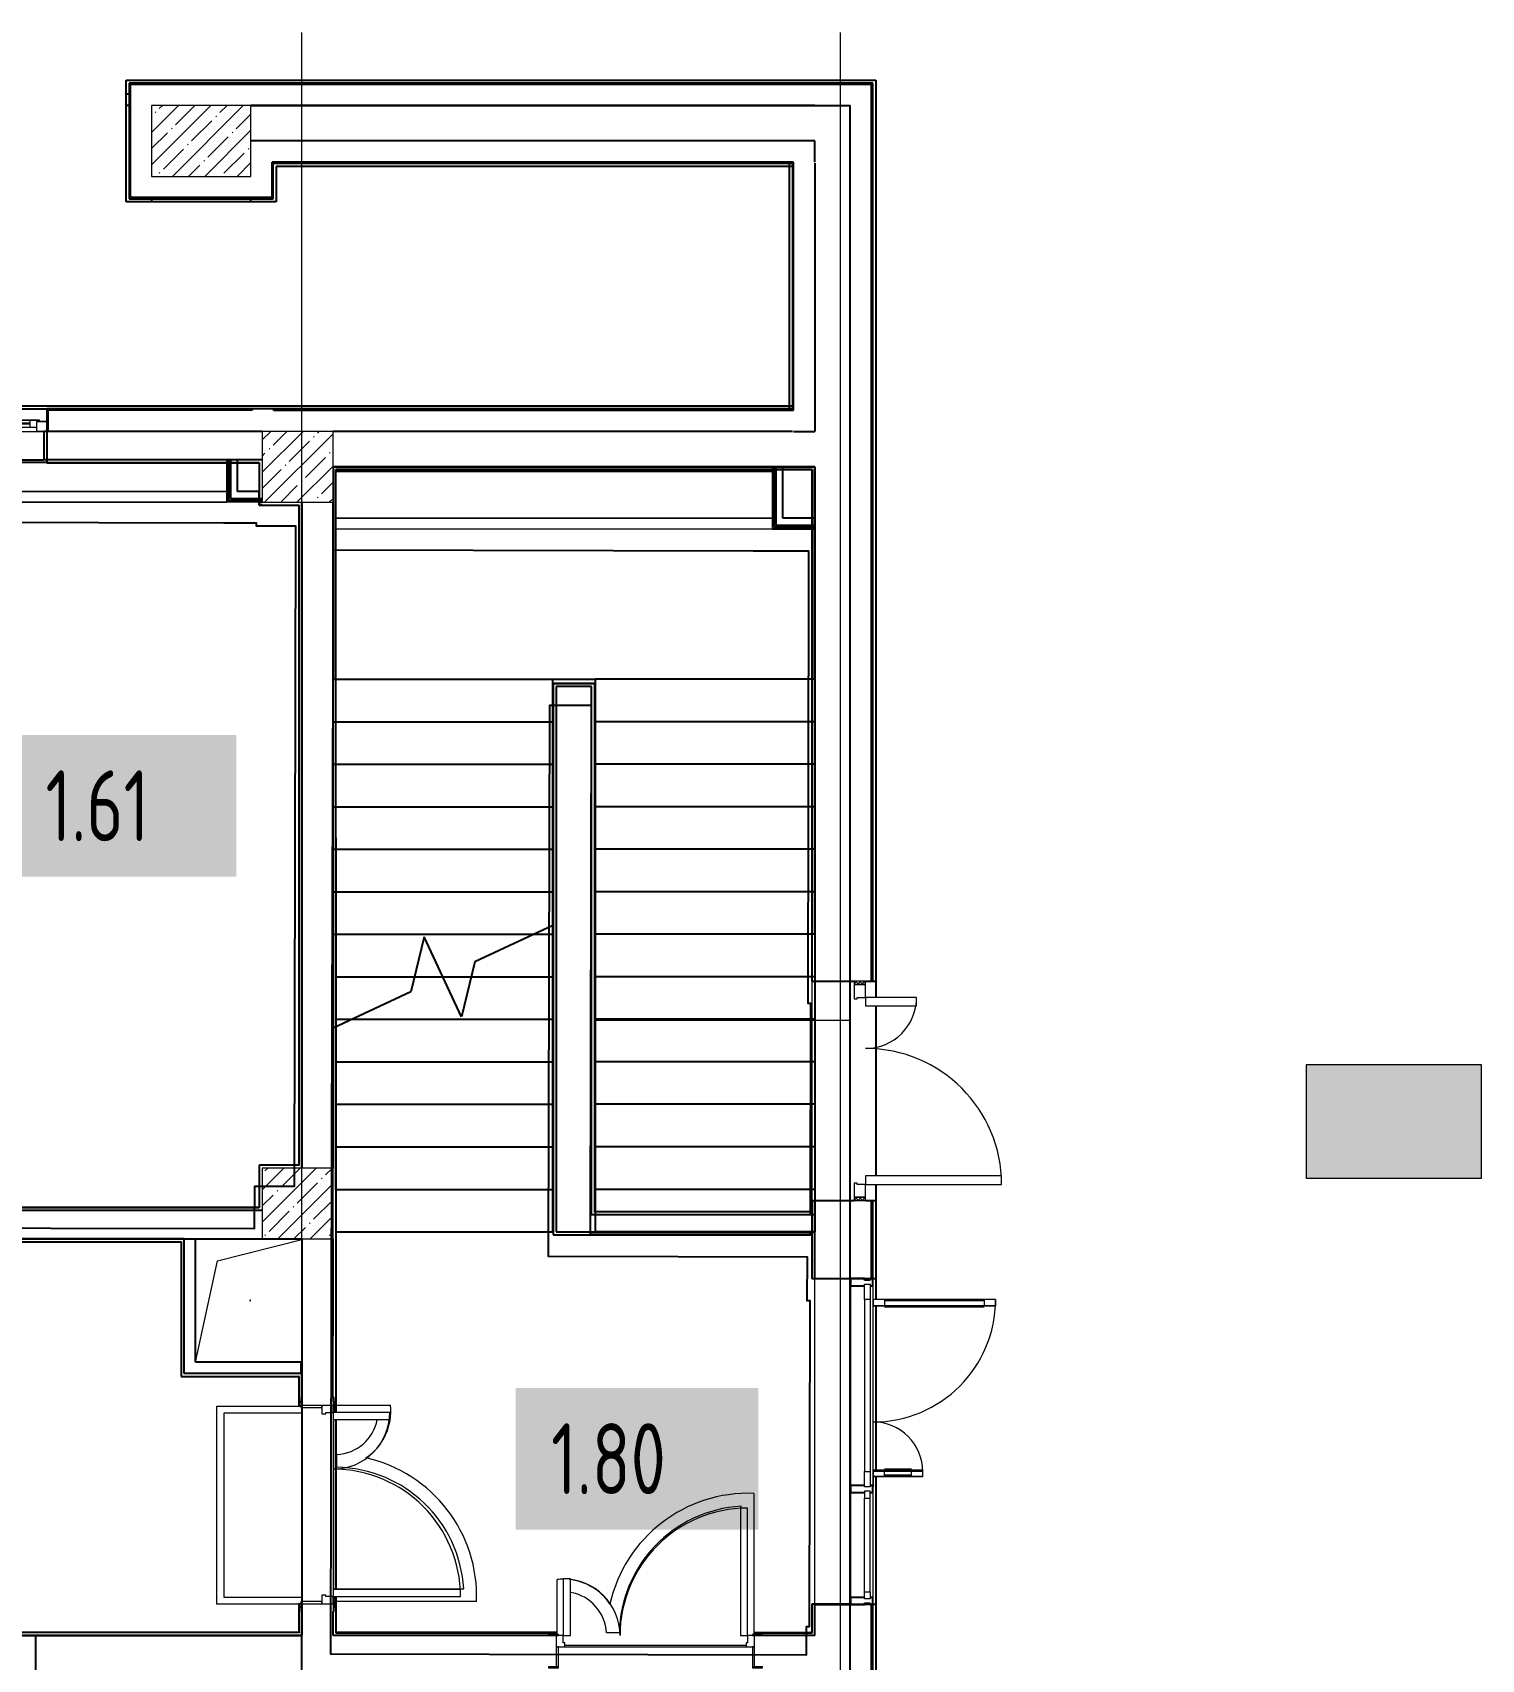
# Model space of a CAD drawing. Header units: millimetres. Extents: x 3914 to 443608, y -156176 to 78197.
# Drawn here: x 145567 to 155790, y -135681 to -124198 of the extents above; entities that cross this region are included whole.
import ezdxf

# ---------------------------------------------------------------- set-up
doc = ezdxf.new("R2010")
doc.units = ezdxf.units.MM
doc.linetypes.add('200_ШТРИХ__ш1_п0_6_', pattern=[160, 100, -60])
for name, color, linetype, lineweight in [('A-DETL', 7, 'Continuous', 9), ('A-DETL-GENF', 7, 'Continuous', 9), ('A-DOOR-1', 7, 'Continuous', 5), ('A-DOOR-2', 7, '200_ШТРИХ__ш1_п0_6_', 5), ('A-DOOR-FRAM-2', 7, 'Continuous', 5), ('A-FLOR', 7, 'Continuous', 9), ('A-GENM', 7, 'Continuous', 9), ('A-GLAZ', 7, 'Continuous', 9), ('A-GLAZ-1', 7, 'Continuous', 5), ('A-GLAZ-CWMG', 7, 'Continuous', 9), ('A-GLAZ-CWMG-1', 7, 'Continuous', 25), ('A-WALL', 7, 'Continuous', 5), ('S-COLS-1', 7, 'Continuous', 5), ('Оси', 7, 'Continuous', 9)]:
    doc.layers.add(name, color=color, linetype=linetype, lineweight=lineweight)
doc.layers.add('A-DETL-GENF-2', color=7, linetype='Continuous', lineweight=9, true_color=0xe1bc66)
doc.layers.add('A-DOOR-FRAM-1', color=7, linetype='Continuous', lineweight=5, true_color=0xc0c0c0)
doc.styles.add('СПДС', font='ГОСТ тип А.ttf', dxfattribs={"width": 0.9})

# ---------------------------------------------------------------- blocks, each defined once
blk = doc.blocks.new('110_Дверь_СКБ_2Ст - Д-5_п_ Из игровой в коридор-32679362-Объем проектирования 1 этажа')
at = {"layer": 'A-DOOR-1'}
for p, q in [((662.5, 1010), (612.5, 1010)), ((612.5, 1010), (612.5, 110)), ((662.5, 110), (662.5, 1010)), ((-637.5, 510), (-637.5, 110)), ((-587.5, 510), (-637.5, 510)), ((-587.5, 110), (-587.5, 510)), ((-637.5, 110), (-587.5, 110)), ((612.5, 110), (662.5, 110))]:
    blk.add_line(p, q, dxfattribs=at)
for centre, radius, start, end in [((662.5, 110), 900, 90, 180), ((-637.5, 110), 400, 360, 90)]:
    blk.add_arc(centre, radius, start, end, dxfattribs=at)
at = {"layer": 'A-DOOR-FRAM-1'}
for p, q in [((-672.5, 118), (-742.5, 118)), ((-742.5, 118), (-742.5, 110)), ((-672.5, 110), (-672.5, 118)), ((767.5, 118), (697.5, 118)), ((697.5, 118), (697.5, 110)), ((767.5, 110), (767.5, 118)), ((-742.5, 110), (-672.5, 110)), ((-637.5, 110), (-687.5, 110)), ((-687.5, 110), (-687.5, 30)), ((-687.5, 30), (-627.5, 30)), ((-672.5, 30), (-687.5, 30)), ((-687.5, 30), (-687.5, -110)), ((-672.5, -110), (-672.5, 30)), ((-637.5, 60), (-637.5, 110)), ((-627.5, 60), (-637.5, 60)), ((-627.5, 30), (-627.5, 60)), ((662.5, 60), (652.5, 60)), ((652.5, 60), (652.5, 30)), ((652.5, 30), (712.5, 30)), ((662.5, 110), (662.5, 60)), ((712.5, 110), (662.5, 110)), ((697.5, 110), (767.5, 110)), ((712.5, 30), (697.5, 30)), ((697.5, 30), (697.5, -110)), ((712.5, 30), (712.5, 110)), ((712.5, -110), (712.5, 30)), ((-672.5, -110), (-742.5, -110)), ((-742.5, -110), (-742.5, -118)), ((-687.5, -110), (-672.5, -110)), ((-672.5, -118), (-672.5, -110)), ((697.5, -110), (712.5, -110)), ((767.5, -110), (697.5, -110)), ((697.5, -110), (697.5, -118)), ((767.5, -118), (767.5, -110)), ((-742.5, -118), (-672.5, -118)), ((697.5, -118), (767.5, -118))]:
    blk.add_line(p, q, dxfattribs=at)
blk = doc.blocks.new('110_Дверь_СКБ_2Ст - Д-1_л_Лестничная клетка EIS60 2-V69-Объем проектирования 1 этажа')
at = {"layer": 'A-DOOR-1'}
for p, q in [((662.5, 1010), (612.5, 1010)), ((612.5, 1010), (612.5, 110)), ((662.5, 110), (662.5, 1010)), ((-637.5, 510), (-637.5, 110)), ((-587.5, 510), (-637.5, 510)), ((-587.5, 110), (-587.5, 510)), ((-637.5, 110), (-587.5, 110)), ((612.5, 110), (662.5, 110))]:
    blk.add_line(p, q, dxfattribs=at)
for centre, radius, start, end in [((662.5, 110), 900, 90, 180), ((-637.5, 110), 400, 360, 90)]:
    blk.add_arc(centre, radius, start, end, dxfattribs=at)
at = {"layer": 'A-DOOR-FRAM-1'}
for p, q in [((-672.5, 118), (-742.5, 118)), ((-742.5, 118), (-742.5, 110)), ((-672.5, 110), (-672.5, 118)), ((767.5, 118), (697.5, 118)), ((697.5, 118), (697.5, 110)), ((767.5, 110), (767.5, 118)), ((-742.5, 110), (-672.5, 110)), ((-637.5, 110), (-687.5, 110)), ((-687.5, 110), (-687.5, 30)), ((-687.5, 30), (-627.5, 30)), ((-672.5, 30), (-687.5, 30)), ((-687.5, 30), (-687.5, -110)), ((-672.5, -110), (-672.5, 30)), ((-637.5, 60), (-637.5, 110)), ((-627.5, 60), (-637.5, 60)), ((-627.5, 30), (-627.5, 60)), ((662.5, 60), (652.5, 60)), ((652.5, 60), (652.5, 30)), ((652.5, 30), (712.5, 30)), ((662.5, 110), (662.5, 60)), ((712.5, 110), (662.5, 110)), ((697.5, 110), (767.5, 110)), ((712.5, 30), (697.5, 30)), ((697.5, 30), (697.5, -110)), ((712.5, 30), (712.5, 110)), ((712.5, -110), (712.5, 30)), ((-672.5, -110), (-742.5, -110)), ((-742.5, -110), (-742.5, -118)), ((-687.5, -110), (-672.5, -110)), ((-672.5, -118), (-672.5, -110)), ((697.5, -110), (712.5, -110)), ((767.5, -110), (697.5, -110)), ((697.5, -110), (697.5, -118)), ((767.5, -118), (767.5, -110)), ((-742.5, -118), (-672.5, -118)), ((697.5, -118), (767.5, -118))]:
    blk.add_line(p, q, dxfattribs=at)
blk = doc.blocks.new('120_Окно_СКБ_1Ст - 120_Окно_СКБ_1Ст_1200х2500_h_ с форточкой-22889524-Объем проектирования 1 этажа')
at = {"layer": 'A-GLAZ'}
for p, q in [((-600, 5), (-600, 75)), ((-600, 75), (-530, 75)), ((-530, 5), (-600, 5)), ((-530, 5), (-550, 5)), ((-550, 5), (-550, -5)), ((-530, 75), (-530, 5)), ((530, 45), (-530, 45)), ((-530, 45), (-530, 5)), ((-480, -5), (-480, 45)), ((480, -5), (480, 45)), ((530, 5), (530, 75)), ((530, 75), (600, 75)), ((530, 5), (530, 45)), ((600, 5), (530, 5)), ((550, 5), (530, 5)), ((550, -5), (550, 5)), ((600, 75), (600, 5)), ((-550, -5), (550, -5)), ((550, -5), (-550, -5))]:
    blk.add_line(p, q, dxfattribs=at)
at = {"layer": 'A-GLAZ-1'}
for p, q in [((600, 75), (-600, 75)), ((-600, 5), (-550, 5)), ((-480, 25), (480, 25)), ((480, 15), (-480, 15)), ((550, 5), (600, 5))]:
    blk.add_line(p, q, dxfattribs=at)
blk = doc.blocks.new('GM_Отверстие прямоугольное _в плите_ - Отверстие-22722736-Объем проектирования 1 этажа')
at = {"layer": 'A-GENM'}
for p, q in [((-231, 281), (365, 430)), ((-385, -435), (-231, 281)), ((365, -435), (360, -435)), ((360, -435), (365, -435))]:
    blk.add_line(p, q, dxfattribs=at)
for start, end in [(360, 180), (180, 360)]:
    blk.add_arc((0, 0), 2.5, start, end, dxfattribs=at)
blk = doc.blocks.new('BSC_Колонна _Прямоугольная - 700х500-23282984-Объем проектирования 1 этажа')
at = {"layer": 'S-COLS-1'}
h = blk.add_hatch(dxfattribs=at)
h.set_pattern_fill('FP_134', color=256, style=0, pattern_type=2)
h.set_pattern_definition([(45, (-120500, -21150), (-114.04925, 114.04925), []), (45, (-120385.95, -21150), (-114.04925, 114.04925), [201.613, -40.323, 6.706, -33.617])])
h.paths.add_polyline_path([(-134, -250), (350, -250), (350, 250), (-350, 250), (-350, -250)])
for p, q in [((350, 250), (-350, 250)), ((-350, 250), (-350, -250)), ((350, -250), (350, 250)), ((-350, -250), (350, -250))]:
    blk.add_line(p, q, dxfattribs=at)
blk = doc.blocks.new('110_Дверь_СКБ_2Ст_Наружная - ДН-3_1_л__ Двухстворчатая 1200 х2900 из подвала EI30-23667726-Объем проектирования 1 этажа')
at = {"layer": 'A-DOOR-2'}
h = blk.add_hatch(dxfattribs=at)
h.set_pattern_fill('FP_165', color=256, style=0, pattern_type=2)
h.set_pattern_definition([(135, (1526.41, 143.685), (-14.14214, -14.14214), []), (225, (1526.41, 143.685), (14.14214, -14.14214), [])])
h.paths.add_polyline_path([(794, -31), (794, 29), (769, 29), (770, -51), (794, -51)])
at = {"layer": 'A-DOOR-FRAM-2'}
h = blk.add_hatch(dxfattribs=at)
h.set_pattern_fill('FP_166', color=256, style=0, pattern_type=2)
h.set_pattern_definition([(45, (-596.384, 143.685), (-14.1421, 14.1421), []), (135, (-596.384, 143.685), (-14.1421, -14.1421), [])])
h.paths.add_polyline_path([(-731, -31), (-731, 29), (-756, 29), (-756, -51), (-731, -51)])
at = {"layer": 'A-DOOR-1'}
for p, q in [((680, 989), (620, 989)), ((620, 989), (620, 29)), ((680, 29), (680, 989)), ((-640, 389), (-640, 29)), ((-580, 389), (-640, 389)), ((-580, 29), (-580, 389)), ((-640, 29), (-580, 29)), ((620, 29), (680, 29))]:
    blk.add_line(p, q, dxfattribs=at)
for centre, radius, start, end in [((680, 29), 960, 90, 180), ((-640, 29), 360, 0, 90)]:
    blk.add_arc(centre, radius, start, end, dxfattribs=at)
at = {"layer": 'A-DOOR-FRAM-1'}
for p, q in [((-731, 29), (-756, 29)), ((-756, 29), (-756, -51)), ((-640, 29), (-731, 29)), ((-731, 29), (-731, -51)), ((-731, -51), (-731, 29)), ((-640, -31), (-640, 29)), ((680, 29), (680, -31)), ((769, 29), (680, 29)), ((769, -51), (769, 29)), ((794, 29), (769, 29)), ((769, 29), (769, -51)), ((794, -51), (794, 29)), ((-756, -51), (-731, -51)), ((-731, -51), (-630, -51)), ((-630, -31), (-640, -31)), ((-630, -51), (-630, -31)), ((680, -31), (670, -31)), ((670, -31), (670, -51)), ((670, -51), (769, -51)), ((769, -51), (794, -51))]:
    blk.add_line(p, q, dxfattribs=at)
blk = doc.blocks.new('PNS_Панель прямоугольная - Нр_Стекло - 40мм-24160822-Объем проектирования 1 этажа')
at = {"layer": 'A-GLAZ'}
for p, q in [((-380, 0), (-380, 40)), ((-380, 40), (-330, 40)), ((-330, 40), (-330, 0)), ((380, 40), (330, 40)), ((330, 40), (330, 0)), ((380, 0), (380, 40)), ((-330, 0), (-380, 0)), ((330, 0), (380, 0))]:
    blk.add_line(p, q, dxfattribs=at)
at = {"layer": 'A-GLAZ-1'}
for p, q in [((-330, 40), (330, 40)), ((-330, 0), (330, 0))]:
    blk.add_line(p, q, dxfattribs=at)
blk = doc.blocks.new('Прямоугольный импост - Импост структурный с накладкой - 160мм-23689442-Объем проектирования 1 этажа')
at = {"layer": 'A-GLAZ-CWMG'}
for p, q in [((125081, 11610), (125081, 10870)), ((125238, 11610), (125238, 10870))]:
    blk.add_line(p, q, dxfattribs=at)
blk = doc.blocks.new('Прямоугольный импост - Импост структурный с накладкой - 160мм-18691760-Объем проектирования 1 этажа')
at = {"layer": 'A-GLAZ-CWMG-1'}
for p, q in [((-50, 0), (-50, 17)), ((-50, 17), (0, 17)), ((0, 0), (-10, 0)), ((-10, 0), (-10, -40)), ((0, 17), (0, 0)), ((-50, -140), (-50, -40)), ((-10, -40), (0, -40)), ((0, -40), (0, -140)), ((0, -140), (-50, -140))]:
    blk.add_line(p, q, dxfattribs=at)
blk = doc.blocks.new('Дверь_Витражная_СКБ_2Ст - ВН-6-31912847-Объем проектирования 1 этажа')
at = {"layer": 'A-DETL-GENF'}
for p, q in [((-715, -20), (-715, -17)), ((-715, -17), (-715, -20)), ((-607, -20), (-715, -20)), ((-715, -20), (-607, -20)), ((-598, -20), (-643, -20)), ((-643, -370), (-643, -20)), ((-598, -20), (-643, -20)), ((-643, -20), (-643, -370)), ((-643, -100), (-598, -100)), ((-633, -290), (-633, -100)), ((-607, -17), (-607, -20)), ((-607, -20), (-607, -17)), ((-598, -370), (-598, -20)), ((-598, -370), (-598, -20)), ((-589, -290), (-589, -100)), ((553, -804), (553, -100)), ((562, -20), (607, -20)), ((562, -884), (562, -20)), ((562, -20), (562, -884)), ((607, -20), (562, -20)), ((607, -100), (562, -100)), ((597, -804), (597, -100)), ((607, -17), (607, -20)), ((607, -17), (607, -20)), ((607, -884), (607, -20)), ((607, -884), (607, -20)), ((607, -20), (715, -20)), ((607, -20), (715, -20)), ((715, -20), (715, -17)), ((715, -20), (715, -17)), ((-643, -290), (-598, -290)), ((-643, -370), (-598, -370)), ((-643, -370), (-598, -370)), ((607, -804), (562, -804)), ((607, -884), (562, -884)), ((562, -884), (607, -884))]:
    blk.add_line(p, q, dxfattribs=at)
at = {"layer": 'A-DOOR-1'}
for p, q in [((-715, 40), (-607, 40)), ((-715, 0), (-715, 40)), ((-607, 40), (-607, 0)), ((607, 40), (715, 40)), ((607, 0), (607, 40)), ((715, 40), (715, 0)), ((-607, 0), (-715, 0)), ((-607, -370), (-607, -20)), ((715, 0), (607, 0)), ((607, -884), (607, -20))]:
    blk.add_line(p, q, dxfattribs=at)
for centre, radius, start, end in [((-607, -20), 350, 270, 0), ((607, -20), 864, 180, 270)]:
    blk.add_arc(centre, radius, start, end, dxfattribs=at)
blk = doc.blocks.new('Прямоугольный импост - Импост структурный с накладкой - 160мм-23689444-Объем проектирования 1 этажа')
at = {"layer": 'A-GLAZ-CWMG'}
for p, q in [((125081, 13070), (125081, 11660)), ((125238, 13070), (125238, 11660)), ((125181, 12972), (125181, 11758)), ((125221, 12972), (125221, 11758))]:
    blk.add_line(p, q, dxfattribs=at)
blk = doc.blocks.new('Прямоугольный импост - Импост структурный с накладкой - 160мм-22960522-Объем проектирования 1 этажа')
at = {"layer": 'A-GLAZ-CWMG-1'}
for p, q in [((-25, 0), (-25, 17)), ((-25, 17), (25, 17)), ((25, 17), (25, 0)), ((-25, -140), (-25, -40)), ((25, -40), (25, -140)), ((25, -140), (-25, -140))]:
    blk.add_line(p, q, dxfattribs=at)
blk = doc.blocks.new('Прямоугольный импост - Импост структурный с накладкой - 160мм-18691766-Объем проектирования 1 этажа')
at = {"layer": 'A-GLAZ-CWMG-1'}
for p, q in [((0, 17), (-50, 17)), ((-50, 17), (-50, 0)), ((-10, -40), (-10, 0)), ((-10, 0), (0, 0)), ((0, 0), (0, 17)), ((-50, -40), (-50, -140)), ((0, -40), (-10, -40)), ((0, -140), (0, -40)), ((-50, -140), (0, -140))]:
    blk.add_line(p, q, dxfattribs=at)
blk = doc.blocks.new('BSC_Колонна _Прямоугольная - 500х500-V182-Объем проектирования 1 этажа')
at = {"layer": 'S-COLS-1'}
h = blk.add_hatch(dxfattribs=at)
h.set_pattern_fill('FP_170', color=256, style=0, pattern_type=2)
h.set_pattern_definition([(45, (-121180, -18850), (-114.04925, 114.04925), []), (45, (-121065.95, -18850), (-114.04925, 114.04925), [201.613, -40.323, 6.706, -33.617])])
h.paths.add_polyline_path([(230, -250), (250, -250), (250, 250), (-250, 250), (-250, -250), (218, -250)])
for p, q in [((250, 250), (-250, 250)), ((-250, 250), (-250, -250)), ((250, -250), (250, 250)), ((-250, -250), (250, -250))]:
    blk.add_line(p, q, dxfattribs=at)
blk = doc.blocks.new('BSC_Колонна _Прямоугольная - 500х500-22291386-Объем проектирования 1 этажа')
at = {"layer": 'S-COLS-1'}
h = blk.add_hatch(dxfattribs=at)
h.set_pattern_fill('FP_171', color=256, style=0, pattern_type=2)
h.set_pattern_definition([(45, (-121180, -13650), (-114.04925, 114.04925), []), (45, (-121065.95, -13650), (-114.04925, 114.04925), [201.613, -40.323, 6.706, -33.617])])
h.paths.add_polyline_path([(109, -250), (250, -250), (250, 250), (-250, 250), (-250, -250), (100, -250)])
for p, q in [((250, 250), (-250, 250)), ((-250, 250), (-250, -250)), ((250, -250), (250, 250)), ((-250, -250), (250, -250))]:
    blk.add_line(p, q, dxfattribs=at)
blk = doc.blocks.new('BSC_Колонна _Прямоугольная - 500х500-V193-Объем проектирования 1 этажа')
at = {"layer": 'S-COLS-1'}
for p, q in [((250, 250), (-250, 250)), ((-250, 250), (-250, -250)), ((250, -250), (250, 250)), ((-250, -250), (250, -250))]:
    blk.add_line(p, q, dxfattribs=at)
blk = doc.blocks.new('Зашивка приборов отопления2 - Зашивка приборов отопления-33269377-Объем проектирования 1 этажа')
at = {"layer": 'A-WALL'}
for p, q in [((119390, 18900), (118230, 18900)), ((120680, 18675), (120680, 18880)), ((118030, 18675), (120680, 18675)), ((120680, 18675), (118030, 18675)), ((120680, 18600), (120680, 18675)), ((118030, 18600), (120680, 18600))]:
    blk.add_line(p, q, dxfattribs=at)
blk = doc.blocks.new('Зашивка приборов отопления3 - Зашивка приборов отопления-33270266-Объем проектирования 1 этажа')
at = {"layer": 'A-WALL'}
for p, q in [((121450, 18487.5), (124530, 18487.5)), ((124530, 18487.5), (121450, 18487.5)), ((121450, 18412.5), (124530, 18412.5))]:
    blk.add_line(p, q, dxfattribs=at)

msp = doc.modelspace()

# ---------------------------------------------------------------- hatches: boundary and pattern name
at = {"layer": 'A-DETL-GENF-2'}
msp.add_hatch(color=256, dxfattribs=at).paths.add_polyline_path([(155790.5, -132283.3), (155790.5, -131483.3), (154553.1, -131483.3), (154553.1, -132283.3)])

# ---------------------------------------------------------------- linework, layer by layer
for p, q in [((146227, -124532.7), (151517, -124532.7)), ((146227, -125392.7), (146227, -124532.7)), ((151495, -124554.7), (146249, -124554.7)), ((146249, -124554.7), (146249, -125370.7)), ((146254, -124559.7), (151490, -124559.7)), ((146254, -125365.7), (146254, -124559.7)), ((146257, -124562.7), (151487, -124562.7)), ((146257, -125362.7), (146257, -124562.7)), ((151487, -130892.7), (151487, -124562.7)), ((151490, -130892.7), (151490, -124559.7)), ((151495, -130892.7), (151495, -124554.7)), ((151517, -124532.7), (151517, -131007.7)), ((146249, -124633.7), (146227, -124633.7)), ((146249, -124712.7), (146227, -124712.7)), ((151087, -124712.7), (147107, -124712.7)), ((147107, -124712.7), (151337, -124712.7)), ((151337, -137212.7), (151337, -124712.7)), ((151087, -124962.7), (147107, -124962.7)), ((151087, -125112.7), (151087, -124962.7)), ((150937, -125112.7), (147257, -125112.7)), ((147257, -125362.7), (147257, -125112.7)), ((150934, -125115.7), (147260, -125115.7)), ((147260, -125365.7), (147260, -125115.7)), ((147265, -125115.7), (147265, -125120.7)), ((147265, -125120.7), (150929, -125120.7)), ((147265, -125370.7), (147265, -125120.7)), ((150929, -125142.7), (147287, -125142.7)), ((147287, -125142.7), (147287, -125392.7)), ((150907, -126854.7), (150907, -125120.7)), ((150929, -125120.7), (150929, -126854.7)), ((150934, -126859.7), (150934, -125115.7)), ((150937, -126862.7), (150937, -125112.7)), ((151087, -125120.7), (151087, -127012.7)), ((147287, -125392.7), (146227, -125392.7)), ((146249, -125370.7), (147265, -125370.7)), ((147260, -125365.7), (146254, -125365.7)), ((147257, -125362.7), (146257, -125362.7)), ((146407, -125370.7), (146407, -125392.7)), ((147107, -125392.7), (147107, -125370.7)), ((141609.4, -126832.7), (150929.1, -126832.7)), ((144467, -126854.7), (145667, -126854.7)), ((147117, -126854.7), (145667, -126854.7)), ((145667, -126854.7), (145667, -127012.7)), ((145672, -126859.7), (145672, -127012.7)), ((147114, -126859.7), (145672, -126859.7)), ((147117, -126862.7), (145675, -126862.7)), ((145675, -126862.7), (145675, -127012.7)), ((147109, -126859.7), (147109, -126854.7)), ((147114, -126854.7), (147114, -126859.7)), ((147267, -126854.7), (147117, -126854.7)), ((147117, -126854.7), (147117, -126862.7)), ((147267, -126862.7), (147267, -126854.7)), ((150929, -126854.7), (147267, -126854.7)), ((147267, -126859.7), (150934, -126859.7)), ((147267, -126862.7), (150937, -126862.7)), ((145646, -127014.7), (145646, -127212.7)), ((145647, -127014.7), (145646, -127014.7)), ((145647, -127014.7), (145647, -127212.7)), ((145667, -127014.7), (145647, -127014.7)), ((145667, -127012.7), (145667, -127232.7)), ((147187, -127012.7), (145667, -127012.7)), ((150929, -127012.7), (147687, -127012.7)), ((150937, -127012.7), (151087, -127012.7)), ((145667, -127232.7), (144467, -127232.7)), ((144488, -127212.7), (145646, -127212.7)), ((145646, -127212.7), (145647, -127212.7)), ((147187, -127212.7), (145647, -127212.7)), ((145667, -127232.7), (147167, -127232.7)), ((145667, -127232.7), (145667, -127233.7)), ((145667, -127233.7), (147166, -127233.7)), ((146937.6, -127212.7), (146937.6, -127512.7)), ((146950.1, -127212.7), (146950.1, -127500.2)), ((146962.6, -127212.7), (146962.6, -127487.7)), ((147012.6, -127437.7), (147012.6, -127212.7)), ((147166, -127233.7), (147166, -127533.7)), ((147167, -127232.7), (147167, -127437.7)), ((147687, -127262.7), (151087, -127262.7)), ((147687, -127262.7), (147687, -128762.7)), ((151087, -127262.7), (147687, -127262.7)), ((147707, -129882.3), (147707, -127282.7)), ((151067, -127282.7), (147707, -127282.7)), ((151066, -127283.7), (147707, -127283.7)), ((147707, -127294.7), (150787, -127294.7)), ((147708, -129882.3), (147708, -127283.7)), ((150787, -127262.7), (150787, -127700.2)), ((150799.5, -127262.7), (150799.5, -127687.7)), ((150812, -127262.7), (150812, -127675.2)), ((150862, -127625.2), (150862, -127262.7)), ((151066, -127283.7), (151066, -127282.7)), ((151066, -127283.7), (151066, -130892.7)), ((151067, -127282.7), (151067, -130562.7)), ((151087, -127262.7), (151087, -130892.7)), ((151087, -128762.7), (151087, -127262.7)), ((147167, -127437.7), (147012.6, -127437.7)), ((147167, -127532.7), (147167, -127437.7)), ((146950.1, -127500.2), (147187, -127500.2)), ((146962.6, -127487.7), (147187, -127487.7)), ((147166, -127533.7), (147446, -127533.7)), ((147167, -127512.7), (147187, -127512.7)), ((147187, -127532.7), (147167, -127532.7)), ((147187, -127532.7), (147447, -127532.7)), ((147446, -127533.7), (147446, -132191.7)), ((147447, -127532.7), (147447, -127533.7)), ((147467, -127512.7), (147467, -132212.7)), ((147467, -132212.7), (147467, -127512.7)), ((147687, -132212.7), (147687, -127512.7)), ((150799.5, -127687.7), (151087, -127687.7)), ((150812, -127675.2), (151087, -127675.2)), ((151087, -127625.2), (150862, -127625.2)), ((150787, -127700.2), (151087, -127700.2)), ((147687, -128762.7), (149237, -128762.7)), ((147687, -130562.7), (147687, -128762.7)), ((147687, -128762.7), (149237, -128762.7)), ((147707, -128762.7), (149237, -128762.7)), ((147707, -128762.7), (149237, -128762.7)), ((149237, -128762.7), (149537, -128762.7)), ((149237, -130501.4), (149237, -128762.7)), ((149237, -128762.7), (149537, -128762.7)), ((149237, -129062.7), (149237, -128762.7)), ((149241, -128791.7), (149533, -128791.7)), ((149241, -128791.7), (149241, -132682.7)), ((149242, -128791.7), (149242, -128792.7)), ((149532, -128792.7), (149242, -128792.7)), ((149242, -132683.7), (149242, -128792.7)), ((149262, -128812.7), (149262, -132662.7)), ((149512, -128812.7), (149262, -128812.7)), ((149512, -132542.7), (149512, -128812.7)), ((149533, -128792.7), (149532, -128792.7)), ((149532, -128792.7), (149532, -128812.7)), ((149532, -128812.7), (149532, -132522.7)), ((149533, -128791.7), (149533, -132522.7)), ((151087, -128762.7), (149537, -128762.7)), ((149537, -128762.7), (149537, -132662.7)), ((151087, -128762.7), (149537, -128762.7)), ((151067, -128762.7), (149537, -128762.7)), ((149537, -128762.7), (149537, -129062.7)), ((151067, -128762.7), (149537, -128762.7)), ((151087, -128762.7), (151087, -132662.7)), ((147687, -129062.7), (149237, -129062.7)), ((147687, -129062.7), (149237, -129062.7)), ((147707, -129062.7), (149237, -129062.7)), ((147707, -129062.7), (149237, -129062.7)), ((149237, -129362.7), (149237, -129062.7)), ((151087, -129062.7), (149537, -129062.7)), ((151087, -129062.7), (149537, -129062.7)), ((149537, -129062.7), (149537, -129362.7)), ((151067, -129062.7), (149537, -129062.7)), ((151067, -129062.7), (149537, -129062.7)), ((147687, -129362.7), (149237, -129362.7)), ((147687, -129362.7), (149237, -129362.7)), ((147707, -129362.7), (149237, -129362.7)), ((147707, -129362.7), (149237, -129362.7)), ((149237, -129662.7), (149237, -129362.7)), ((151087, -129362.7), (149537, -129362.7)), ((151087, -129362.7), (149537, -129362.7)), ((149537, -129362.7), (149537, -129662.7)), ((151067, -129362.7), (149537, -129362.7)), ((151067, -129362.7), (149537, -129362.7)), ((147687, -129662.7), (149237, -129662.7)), ((147687, -129662.7), (149237, -129662.7)), ((147707, -129662.7), (149237, -129662.7)), ((147707, -129662.7), (149237, -129662.7)), ((149237, -129962.7), (149237, -129662.7)), ((151087, -129662.7), (149537, -129662.7)), ((151087, -129662.7), (149537, -129662.7)), ((149537, -129662.7), (149537, -129962.7)), ((151067, -129662.7), (149537, -129662.7)), ((151067, -129662.7), (149537, -129662.7)), ((147687, -129962.7), (149237, -129962.7)), ((147687, -129962.7), (149237, -129962.7)), ((147706.6, -129962.7), (149237, -129962.7)), ((147706.6, -129962.7), (149237, -129962.7)), ((147707, -129891.7), (147707, -129882.3)), ((147707, -129882.3), (147708, -129882.3)), ((147708, -129891.7), (147707, -129891.7)), ((147707, -129891.7), (147707, -133862.7)), ((147708, -129882.3), (147708, -129891.7)), ((147708, -132364.3), (147708, -129891.7)), ((149237, -130262.7), (149237, -129962.7)), ((151087, -129962.7), (149537, -129962.7)), ((151087, -129962.7), (149537, -129962.7)), ((149537, -129962.7), (149537, -130262.7)), ((151067, -129962.7), (149537, -129962.7)), ((151067, -129962.7), (149537, -129962.7)), ((147687, -130262.7), (149237, -130262.7)), ((147687, -130262.7), (149237, -130262.7)), ((147707, -130262.7), (149237, -130262.7)), ((147707, -130262.7), (149237, -130262.7)), ((149237, -130501.4), (149237, -130262.7)), ((151087, -130262.7), (149537, -130262.7)), ((151087, -130262.7), (149537, -130262.7)), ((149537, -130262.7), (149537, -130562.7)), ((151067, -130262.7), (149537, -130262.7)), ((151067, -130262.7), (149537, -130262.7)), ((147687, -130562.7), (149105.4, -130562.7)), ((147687, -130562.7), (149105.4, -130562.7)), ((147707, -130562.7), (149105.4, -130562.7)), ((147707, -130562.7), (149105.4, -130562.7)), ((149237, -130501.4), (148688.6, -130757.1)), ((149105.4, -130562.7), (149237, -130562.7)), ((149105.4, -130562.7), (149237, -130562.7)), ((149237, -130562.7), (149237, -130501.4)), ((149237, -130862.7), (149237, -130562.7)), ((151087, -130562.7), (149537, -130562.7)), ((151087, -130562.7), (149537, -130562.7)), ((151067, -130562.7), (149537, -130562.7)), ((148329.9, -130579.5), (148235.4, -130968.4)), ((148594.1, -131146), (148329.9, -130579.5)), ((148688.6, -130757.1), (148594.1, -131146)), ((147707, -130862.7), (148261.1, -130862.7)), ((147707, -130862.7), (148261.1, -130862.7)), ((147707, -130862.7), (148261.1, -130862.7)), ((147707, -130862.7), (148261.1, -130862.7)), ((148261.1, -130862.7), (148462, -130862.7)), ((148261.1, -130862.7), (148462, -130862.7)), ((148462, -130862.7), (148662.9, -130862.7)), ((148462, -130862.7), (148662.9, -130862.7)), ((148462, -130862.7), (148662.9, -130862.7)), ((148462, -130862.7), (148662.9, -130862.7)), ((148662.9, -130862.7), (149237, -130862.7)), ((148662.9, -130862.7), (149237, -130862.7)), ((149237, -131162.7), (149237, -130862.7)), ((151087, -130862.7), (149537, -130862.7)), ((151087, -130862.7), (149537, -130862.7)), ((151066, -130892.7), (151067, -130892.7)), ((151067, -130892.7), (151365, -130892.7)), ((151445, -130892.7), (151487, -130892.7)), ((151487, -130892.7), (151495, -130892.7)), ((151495, -130892.7), (151517, -130892.7)), ((148235.4, -130968.4), (147687, -131224.1)), ((151517, -131067.7), (151517, -132267.7)), ((147707, -131162.7), (147818.6, -131162.7)), ((147707, -131162.7), (147818.6, -131162.7)), ((147707, -131162.7), (147818.6, -131162.7)), ((147707, -131162.7), (147818.6, -131162.7)), ((147818.6, -131162.7), (149237, -131162.7)), ((147818.6, -131162.7), (149237, -131162.7)), ((149237, -131462.7), (149237, -131162.7)), ((151087, -131162.7), (149537, -131162.7)), ((151087, -131162.7), (149537, -131162.7)), ((147707, -131462.7), (149237, -131462.7)), ((147707, -131462.7), (149237, -131462.7)), ((149237, -131762.7), (149237, -131462.7)), ((151087, -131462.7), (149537, -131462.7)), ((151087, -131462.7), (149537, -131462.7)), ((147707, -131762.7), (149237, -131762.7)), ((147707, -131762.7), (149237, -131762.7)), ((149237, -132062.7), (149237, -131762.7)), ((151087, -131762.7), (149537, -131762.7)), ((151087, -131762.7), (149537, -131762.7)), ((147707, -132062.7), (149237, -132062.7)), ((147707, -132062.7), (149237, -132062.7)), ((149237, -132362.7), (149237, -132062.7)), ((151087, -132062.7), (149537, -132062.7)), ((151087, -132062.7), (149537, -132062.7)), ((147446, -132191.7), (147166, -132191.7)), ((147166, -132191.7), (147166, -132491.7)), ((147447, -132192.7), (147446, -132192.7)), ((147707, -132362.7), (149237, -132362.7)), ((147707, -132362.7), (149237, -132362.7)), ((147708, -132362.7), (147707, -132362.7)), ((147707, -132364.3), (147708, -132364.3)), ((147708, -132364.3), (147708, -133887.7)), ((149237, -132662.7), (149237, -132362.7)), ((151087, -132362.7), (149537, -132362.7)), ((151087, -132362.7), (149537, -132362.7)), ((151517, -132327.7), (151517, -133140.7)), ((147187, -132512.7), (144267, -132512.7)), ((147167, -132492.7), (144287, -132492.7)), ((147166, -132491.7), (144288, -132491.7)), ((151067, -132442.7), (151066, -132442.7)), ((151066, -132442.7), (151066, -132992.7)), ((151365, -132442.7), (151067, -132442.7)), ((151067, -132992.7), (151067, -132442.7)), ((151087, -132662.7), (151087, -132442.7)), ((151487, -132442.7), (151445, -132442.7)), ((151495, -132442.7), (151487, -132442.7)), ((151487, -132992.7), (151487, -132442.7)), ((151490, -132992.7), (151490, -132442.7)), ((151495, -132992.7), (151495, -132442.7)), ((151517, -132442.7), (151495, -132442.7)), ((151087, -132542.7), (149512, -132542.7)), ((151067, -132521.7), (149532, -132521.7)), ((149532, -132522.7), (149533, -132522.7)), ((149537, -132522.7), (149533, -132522.7)), ((141856, -132733.7), (146617, -132733.7)), ((146637, -132712.7), (141857, -132712.7)), ((142357, -132712.7), (147187, -132712.7)), ((146616, -132732.7), (146617, -132732.7)), ((146616, -132732.7), (146616, -133683.7)), ((146617, -132733.7), (146617, -132732.7)), ((146637, -133662.7), (146637, -132712.7)), ((146717, -133582.7), (146717, -132712.7)), ((147467, -132712.7), (147467, -133832.7)), ((147687, -133400.2), (147687, -132712.7)), ((147707, -132662.7), (149237, -132662.7)), ((147707, -132662.7), (149237, -132662.7)), ((149241, -132683.7), (149241, -132682.7)), ((149241, -132682.7), (149242, -132682.7)), ((149242, -132683.7), (149241, -132683.7)), ((149242, -132682.7), (151067, -132682.7)), ((149242, -132683.7), (151067, -132683.7)), ((149262, -132662.7), (151087, -132662.7)), ((151087, -132662.7), (149537, -132662.7)), ((151087, -132992.7), (151087, -132662.7)), ((147708, -132962.2), (147707, -132962.2)), ((147708, -132962.7), (147707, -132962.7)), ((151066, -132992.7), (151067, -132992.7)), ((151067, -132992.7), (151487, -132992.7)), ((151487, -132992.7), (151495, -132992.7)), ((151495, -132992.7), (151517, -132992.7)), ((151517, -133185.7), (151517, -134345.7)), ((147467, -133662.7), (146637, -133662.7)), ((147462, -133582.7), (146717, -133582.7)), ((147462, -133662.7), (147462, -133582.7)), ((147467, -133832.7), (147467, -133662.7)), ((146616, -133683.7), (147446, -133683.7)), ((147447, -133682.7), (147446, -133682.7)), ((147446, -133683.7), (147446, -133887.7)), ((147446, -133887.7), (147447, -133887.7)), ((147447, -133862.7), (147459, -133862.7)), ((147695, -133862.7), (147707, -133862.7)), ((147707, -133887.7), (147707, -133862.7)), ((147707, -133887.7), (147708, -133887.7)), ((147707, -133937.7), (147707, -133888.2)), ((147708, -133888.5), (147708, -133937.7)), ((147707, -135187.7), (147707, -133987.7)), ((147708, -133987.7), (147708, -135187.7)), ((151517, -134390.7), (151517, -146392.7)), ((147707, -135271.7), (147707, -135237.7)), ((147707, -135312.7), (147707, -135273)), ((147708, -135237.7), (147708, -135271.6)), ((147708, -135273), (147708, -135492.7)), ((147447, -135287.7), (147446, -135287.7)), ((147446, -135287.7), (147446, -135491.7)), ((147447, -135291.4), (147447, -135287.7)), ((147459, -135312.7), (147447, -135312.7)), ((147467, -135752.7), (147467, -135342.7)), ((147467, -135512.7), (147467, -135342.7)), ((147687, -135512.7), (147687, -135342.7)), ((147707, -135312.7), (147695, -135312.7)), ((147708, -135287.7), (147707, -135287.7)), ((147707, -135312.7), (147707, -135492.7)), ((151067, -135291.7), (151066, -135291.7)), ((151066, -135291.7), (151066, -135491.7)), ((151067, -135292.7), (151066, -135292.7)), ((151087, -135291.7), (151067, -135291.7)), ((151067, -135492.7), (151067, -135291.7)), ((151337, -135291.7), (151087, -135291.7)), ((151087, -135512.7), (151087, -135292.7)), ((151087, -135292.7), (151337, -135292.7)), ((151487, -135292.7), (151337, -135292.7)), ((151495, -135292.7), (151487, -135292.7)), ((151487, -137212.7), (151487, -135292.7)), ((151490, -137212.7), (151490, -135292.7)), ((151495, -137212.7), (151495, -135292.7)), ((151517, -135292.7), (151495, -135292.7)), ((147446, -135491.7), (137437, -135491.7)), ((147447, -135491.7), (147447, -135492.7)), ((149237, -135492.7), (147707, -135492.7)), ((147707, -135492.7), (147708, -135492.7)), ((149262, -135491.7), (147708, -135491.7)), ((147708, -135492.7), (149237, -135492.7)), ((147708, -135492.7), (147708, -135492.7)), ((149237, -135504.7), (149237, -135492.7)), ((149237, -135492.7), (149262, -135492.7)), ((149262, -135492.7), (149262, -135491.7)), ((150662, -135491.7), (150662, -135492.7)), ((150662, -135491.7), (151056.5, -135491.7)), ((150662, -135492.7), (150687, -135492.7)), ((150687, -135492.7), (150687, -135504.7)), ((151066, -135492.7), (150687, -135492.7)), ((150687, -135492.7), (151066, -135492.7)), ((151066, -135491.7), (151056.5, -135491.7)), ((151056.5, -135492.7), (151056.5, -135491.7)), ((151066, -135492.7), (151066, -135491.7)), ((151066, -135492.7), (151067, -135492.7)), ((151066, -135492.7), (151067, -135492.7)), ((137467, -135512.7), (147467, -135512.7)), ((145587, -135512.7), (145587, -140933.7)), ((149207, -135512.7), (147687, -135512.7)), ((151087, -135512.7), (150717, -135512.7))]:
    msp.add_line(p, q)
at = {"flags": 128}
msp.add_lwpolyline([(144267.6, -127654.3), (144255.9, -132633.3), (147133.9, -132640.1), (147134.6, -132340.1), (147414.6, -132340.7), (147425.6, -127682.7), (147146.1, -127682.1), (147146.1, -127661.1), (146916.7, -127660.5)], close=True, dxfattribs=at)
msp.add_lwpolyline([(151055.2, -132542.7), (151058.7, -131050.3), (151038.7, -131050.2), (151042, -129620.1), (151041, -129620.1), (151045.1, -127858.7), (150650.6, -127857.8), (147687.2, -127850.9), (147677.3, -132031.9), (147676.3, -132031.9), (147676.3, -132034.2), (147677.3, -132034.2), (147668.9, -135641.3), (151026.9, -135649.2), (151027.3, -135449.2), (151048.3, -135449.3), (151053.7, -133150.3), (151033.7, -133150.2), (151034.5, -132841.2), (149208.5, -132836.9), (149217.6, -128945), (149509.6, -128945.6), (149500.8, -132675.6), (151054.8, -132679.3), (151054.9, -132662.7)], dxfattribs=at)
msp.add_lwpolyline([(108971, -132712.7), (147467, -132712.7), (147467, -135512.7), (108971, -135512.7)], close=True)
at = {"layer": 'A-DETL'}
for p, q in [((155790.5, -131483.3), (154553.1, -131483.3)), ((154553.1, -131483.3), (154553.1, -132283.3)), ((155790.5, -132283.3), (155790.5, -131483.3)), ((154553.1, -132283.3), (155790.5, -132283.3))]:
    msp.add_line(p, q, dxfattribs=at)
at = {"layer": 'A-FLOR'}
for p, q in [((146937.1, -127512.7), (144287, -127512.7)), ((147167, -127512.7), (146937.6, -127512.7)), ((147447, -132192.7), (147447, -127533.7)), ((149532, -130562.7), (151067, -130562.7)), ((149537, -132522.7), (149537, -130562.7)), ((151067, -132442.7), (151067, -130562.7)), ((151087, -130892.7), (151087, -132442.7)), ((149532, -131168), (151337, -131168)), ((151337, -131168), (151337, -132442.7)), ((147167, -132192.7), (147446, -132192.7)), ((147167, -132492.7), (147167, -132192.7)), ((149237, -132362.7), (149242, -132362.7)), ((144288, -132492.7), (147166, -132492.7)), ((151067, -132522.7), (149537, -132522.7)), ((139931.2, -132732.7), (146616, -132732.7)), ((146617, -132733.7), (146617, -133682.7)), ((149242, -132662.7), (147707, -132662.7)), ((151087, -135292.7), (151087, -132992.7)), ((151337, -132992.7), (151337, -135292.7)), ((147687, -133862.7), (147687, -133400.2)), ((146617, -133682.7), (147446, -133682.7)), ((147447, -133682.7), (147447, -133887.7)), ((146867, -133892.7), (147459, -133892.7)), ((146867, -135291.4), (146867, -133892.7)), ((147447, -133887.7), (147459, -133887.7)), ((147697.5, -133937.7), (147697.5, -133885.4)), ((147697.5, -133885.4), (148091.9, -133885.4)), ((147467, -133942.7), (146917, -133942.7)), ((146917, -133942.7), (146917, -135241.4)), ((147467, -133902.7), (147467, -133942.7)), ((147687, -133937.7), (147687, -135237.7)), ((147714.5, -134324.5), (147714.5, -134234)), ((150655.8, -134509), (150655.8, -135504.7)), ((150565.8, -134612.7), (150565.8, -134599.7)), ((149268.2, -135504.7), (149268.2, -135116.8)), ((146917, -135241.4), (147467, -135241.4)), ((147467, -135241.4), (147467, -135272.7)), ((147694.5, -135187.7), (147694.5, -135183)), ((147694.5, -135183), (148609, -135183)), ((147694.5, -135272.7), (147694.5, -135237.7)), ((148699.7, -135273), (147695, -135273)), ((147459, -135291.4), (146867, -135291.4)), ((147459, -135287.7), (147447, -135287.7)), ((147447, -135291.4), (147447, -135491.7)), ((147447, -135492.7), (138235.5, -135492.7)), ((149707.3, -135494.2), (149616.8, -135494.2)), ((149312, -135511.2), (149277, -135511.2)), ((150602, -135582.7), (149322, -135582.7)), ((149322, -135592.7), (150602, -135592.7)), ((150612, -135514.2), (150565.8, -135514.2))]:
    msp.add_line(p, q, dxfattribs=at)
for centre, radius, start, end in [((147700.5, -133930.4), 394, 303.62195, 6.55825), ((147700.5, -133930.4), 394, 303.62195, 6.55825), ((147700.5, -133930.4), 304, 272.63955, 349.07682), ((147700.5, -133930.4), 304, 272.63955, 349.07682), ((147700.5, -135234.4), 910, 3.23752, 89.11849), ((147700.5, -135234.4), 910, 3.23752, 89.11849), ((147700.5, -135234.4), 1000, 357.78741, 77.3989), ((147700.5, -135234.4), 1000, 357.78741, 77.3989), ((150617.2, -135508.2), 1000, 87.78741, 167.3989), ((150617.2, -135508.2), 1000, 87.78741, 167.3989), ((150617.2, -135508.2), 910, 93.23752, 179.11849), ((150617.2, -135508.2), 910, 93.23752, 179.11849), ((149313.2, -135508.2), 394, 90.17146, 96.55825), ((149313.2, -135508.2), 394, 90.17146, 96.55825), ((149313.2, -135508.2), 394, 33.62195, 82.85688), ((149313.2, -135508.2), 394, 33.62195, 82.85688), ((149313.2, -135508.2), 304, 2.63955, 80.73873), ((149313.2, -135508.2), 304, 2.63955, 80.73873)]:
    msp.add_arc(centre, radius, start, end, dxfattribs=at)
at = {"layer": 'Оси'}
for points in [[(147467, -148019), (147467, -143019), (147467, -129197.6), (147467, -124197.6)], [(151267, -148019), (151267, -143019), (151267, -129197.6), (151267, -124197.6)]]:
    msp.add_lwpolyline(points, dxfattribs=at)

# ---------------------------------------------------------------- block references
for name, p in [('BSC_Колонна _Прямоугольная - 700х500-23282984-Объем проектирования 1 этажа', (146757, -124962.7)), ('BSC_Колонна _Прямоугольная - 500х500-V182-Объем проектирования 1 этажа', (147437, -127262.7)), ('BSC_Колонна _Прямоугольная - 500х500-V193-Объем проектирования 1 этажа', (147437, -127262.7)), ('Зашивка приборов отопления2 - Зашивка приборов отопления-33269377-Объем проектирования 1 этажа', (26257, -146112.7)), ('Зашивка приборов отопления3 - Зашивка приборов отопления-33270266-Объем проектирования 1 этажа', (26257, -146112.7)), ('BSC_Колонна _Прямоугольная - 500х500-22291386-Объем проектирования 1 этажа', (147437, -132462.7)), ('GM_Отверстие прямоугольное _в плите_ - Отверстие-22722736-Объем проектирования 1 этажа', (147102, -133147.7)), ('Прямоугольный импост - Импост структурный с накладкой - 160мм-23689444-Объем проектирования 1 этажа', (26257, -146112.7)), ('Прямоугольный импост - Импост структурный с накладкой - 160мм-23689442-Объем проектирования 1 этажа', (26257, -146112.7)), ('110_Дверь_СКБ_2Ст - Д-5_п_ Из игровой в коридор-32679362-Объем проектирования 1 этажа', (149949.5, -135622.7))]:
    msp.add_blockref(name, p)
at = {"color": 3}
for name, p, rotation in [('120_Окно_СКБ_1Ст - 120_Окно_СКБ_1Ст_1200х2500_h_ с форточкой-22889524-Объем проектирования 1 этажа', (145067, -126937.7), 180), ('PNS_Панель прямоугольная - Нр_Стекло - 40мм-24160822-Объем проектирования 1 этажа', (151478, -134872.7), 89.99999999999957)]:
    msp.add_blockref(name, p, dxfattribs=dict(at, rotation=rotation))
for name, p, rotation in [('110_Дверь_СКБ_2Ст_Наружная - ДН-3_1_л__ Двухстворчатая 1200 х2900 из подвала EI30-23667726-Объем проектирования 1 этажа', (151416, -131648.2), 269.9999999999999), ('Дверь_Витражная_СКБ_2Ст - ВН-6-31912847-Объем проектирования 1 этажа', (151478, -133747.7), 89.99999999999957), ('110_Дверь_СКБ_2Ст - Д-1_л_Лестничная клетка EIS60 2-V69-Объем проектирования 1 этажа', (147577, -134575.2), 269.9999999999999), ('Прямоугольный импост - Импост структурный с накладкой - 160мм-18691766-Объем проектирования 1 этажа', (151478, -135292.7), 269.9999999999995)]:
    msp.add_blockref(name, p, dxfattribs=dict(rotation=rotation))
at = {"extrusion": (0, 0, -1), "rotation": 90.00000000000044}
for name, p in [('Прямоугольный импост - Импост структурный с накладкой - 160мм-18691760-Объем проектирования 1 этажа', (-151478, -132992.7)), ('Прямоугольный импост - Импост структурный с накладкой - 160мм-22960522-Объем проектирования 1 этажа', (-151478, -134477.7))]:
    msp.add_blockref(name, p, dxfattribs=at)

# ---------------------------------------------------------------- texts
at = {"char_height": 500, "attachment_point": 1, "style": 'СПДС', "bg_fill": 1, "box_fill_scale": 1.5, "bg_fill_color": 7, "bg_fill_true_color": 16777215, "bg_fill_transparency": 0}
for s, insert, width in [('1.61', (145658.3, -129405.4), 1096.708), ('1.80', (149225.2, -134014.2), 1212.151)]:
    msp.add_mtext(s, dxfattribs=dict(at, insert=insert, width=width))

doc.saveas('drawing.dxf')
